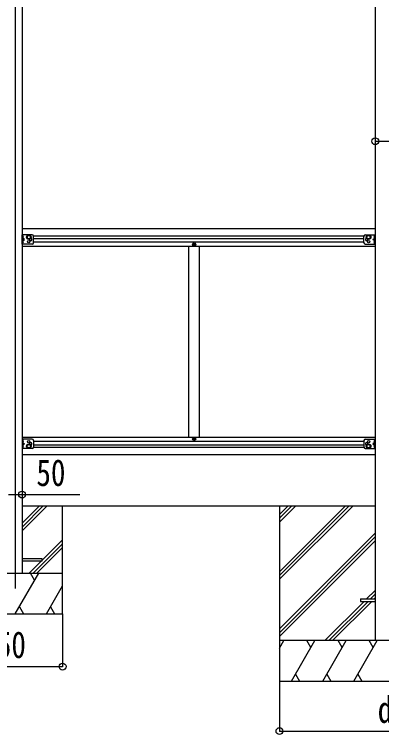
# Model space of a CAD drawing. Units: millimetres, scale not verified. Extents: x -12615 to 12615, y -8910 to 8910.
# Drawn here: x -4973 to -3614, y -5839 to -3167 of the extents above; entities that cross this region are included whole.
import ezdxf
from ezdxf.enums import TextEntityAlignment as Align

# ---------------------------------------------------------------- set-up
doc = ezdxf.new("R2010")
doc.units = ezdxf.units.MM
doc.header["$LTSCALE"] = 40
for name, color, linetype in [('0-3_YKK_12', 2, 'Continuous'), ('0-4_YKK_13', 4, 'Continuous'), ('0-5_YKK_A1', 4, 'Continuous'), ('0-6_YKK_D', 6, 'Continuous')]:
    doc.layers.add(name, color=color, linetype=linetype)
doc.styles.add('ＭＳ ゴシック', font='')
doc.styles.get('ＭＳ ゴシック').set_extended_font_data('MS Gothic')

msp = doc.modelspace()

# ---------------------------------------------------------------- linework, layer by layer
at = {"layer": '0-3_YKK_12'}
msp.add_line((-4970.2, -2870.17), (-4970.2, -5297.03), dxfattribs=at)
at = {"layer": '0-4_YKK_13'}
for p, q in [((-4945.2, -4019.66), (-4945.2, -3984.66)), ((-4908.2, -3984.66), (-4945.2, -3984.66)), ((-4942.67, -3992.02), (-4943.28, -3993.16)), ((-4942.67, -3994.31), (-4943.28, -3993.16)), ((-4942.7, -4019.66), (-4942.7, -3984.66)), ((-4942.7, -3988.46), (-4942.41, -3988.46)), ((-4942.7, -3988.46), (-4942.7, -3997.86)), ((-4942.41, -3997.86), (-4942.7, -3997.86)), ((-4942.7, -4002.16), (-4935.7, -4002.16)), ((-4942.41, -4006.46), (-4942.7, -4006.46)), ((-4942.7, -4015.86), (-4942.7, -4006.46)), ((-4940.59, -3991.01), (-4942.61, -3992.02)), ((-4940.59, -3995.31), (-4942.61, -3994.31)), ((-4942.41, -3988.46), (-4942.41, -3997.86)), ((-4942.41, -4015.86), (-4942.41, -4006.46)), ((-4903.2, -4014.66), (-4903.2, -3989.66)), ((-3678.9, -4014.66), (-3678.9, -3989.66)), ((-3673.9, -3984.66), (-3636.9, -3984.66)), ((-3639.4, -4002.16), (-3646.4, -4002.16)), ((-3641.51, -3991.01), (-3639.49, -3992.02)), ((-3641.51, -3995.31), (-3639.49, -3994.31)), ((-3639.4, -3988.46), (-3639.69, -3988.46)), ((-3639.69, -3988.46), (-3639.69, -3997.86)), ((-3639.69, -3997.86), (-3639.4, -3997.86)), ((-3639.69, -4006.46), (-3639.4, -4006.46)), ((-3639.69, -4015.86), (-3639.69, -4006.46)), ((-3639.42, -3992.02), (-3638.81, -3993.16)), ((-3639.42, -3994.31), (-3638.81, -3993.16)), ((-3639.4, -4019.66), (-3639.4, -3984.66)), ((-3639.4, -3988.46), (-3639.4, -3997.86)), ((-3639.4, -4015.86), (-3639.4, -4006.46)), ((-3636.9, -4019.66), (-3636.9, -3984.66)), ((-4908.2, -4019.66), (-4945.2, -4019.66)), ((-4942.67, -4010.02), (-4943.28, -4011.16)), ((-4942.67, -4012.31), (-4943.28, -4011.16)), ((-4942.7, -4015.86), (-4942.41, -4015.86)), ((-4940.59, -4009.01), (-4942.61, -4010.02)), ((-4940.59, -4013.31), (-4942.61, -4012.31)), ((-4306.2, -4021.16), (-4305.2, -4021.16)), ((-3673.9, -4019.66), (-3636.9, -4019.66)), ((-3641.51, -4009.01), (-3639.49, -4010.02)), ((-3641.51, -4013.31), (-3639.49, -4012.31)), ((-3639.4, -4015.86), (-3639.69, -4015.86)), ((-3639.42, -4010.02), (-3638.81, -4011.16)), ((-3639.42, -4012.31), (-3638.81, -4011.16)), ((-4945.2, -4742.66), (-4945.2, -4777.66)), ((-4908.2, -4742.66), (-4945.2, -4742.66)), ((-4942.67, -4750.02), (-4943.28, -4751.16)), ((-4942.67, -4752.31), (-4943.28, -4751.16)), ((-4942.7, -4742.66), (-4942.7, -4777.66)), ((-4942.7, -4746.46), (-4942.41, -4746.46)), ((-4942.7, -4746.46), (-4942.7, -4755.86)), ((-4940.59, -4749.01), (-4942.61, -4750.02)), ((-4940.59, -4753.31), (-4942.61, -4752.31)), ((-4942.41, -4746.46), (-4942.41, -4755.86)), ((-4903.2, -4747.66), (-4903.2, -4772.66)), ((-4306.2, -4741.16), (-4305.2, -4741.16)), ((-3678.9, -4747.66), (-3678.9, -4772.66)), ((-3673.9, -4742.66), (-3636.9, -4742.66)), ((-3641.51, -4749.01), (-3639.49, -4750.02)), ((-3641.51, -4753.31), (-3639.49, -4752.31)), ((-3639.4, -4746.46), (-3639.69, -4746.46)), ((-3639.69, -4746.46), (-3639.69, -4755.86)), ((-3639.42, -4750.02), (-3638.81, -4751.16)), ((-3639.42, -4752.31), (-3638.81, -4751.16)), ((-3639.4, -4742.66), (-3639.4, -4777.66)), ((-3639.4, -4746.46), (-3639.4, -4755.86)), ((-3636.9, -4742.66), (-3636.9, -4777.66)), ((-4908.2, -4777.66), (-4945.2, -4777.66)), ((-4942.67, -4768.02), (-4943.28, -4769.16)), ((-4942.67, -4770.31), (-4943.28, -4769.16)), ((-4942.41, -4755.86), (-4942.7, -4755.86)), ((-4942.7, -4760.16), (-4935.7, -4760.16)), ((-4942.41, -4764.46), (-4942.7, -4764.46)), ((-4942.7, -4773.86), (-4942.7, -4764.46)), ((-4942.7, -4773.86), (-4942.41, -4773.86)), ((-4940.59, -4767.01), (-4942.61, -4768.02)), ((-4940.59, -4771.31), (-4942.61, -4770.31)), ((-4942.41, -4773.86), (-4942.41, -4764.46)), ((-3673.9, -4777.66), (-3636.9, -4777.66)), ((-3639.4, -4760.16), (-3646.4, -4760.16)), ((-3641.51, -4767.01), (-3639.49, -4768.02)), ((-3641.51, -4771.31), (-3639.49, -4770.31)), ((-3639.69, -4755.86), (-3639.4, -4755.86)), ((-3639.69, -4764.46), (-3639.4, -4764.46)), ((-3639.69, -4773.86), (-3639.69, -4764.46)), ((-3639.4, -4773.86), (-3639.69, -4773.86)), ((-3639.42, -4768.02), (-3638.81, -4769.16)), ((-3639.42, -4770.31), (-3638.81, -4769.16)), ((-3639.4, -4773.86), (-3639.4, -4764.46)), ((-4945.2, -5194.16), (-4870.2, -5194.16)), ((-3691.7, -5335.66), (-3691.7, -5344.66)), ((-3691.7, -5335.66), (-3636.9, -5335.66)), ((-3691.7, -5344.66), (-3636.9, -5344.66))]:
    msp.add_line(p, q, dxfattribs=at)
for points in [[(-4942.1, -4006.74), (-4935.7, -4002.16), (-4942.1, -3997.59)], [(-3640, -4006.74), (-3646.4, -4002.16), (-3640, -3997.59)], [(-4309.2, -4020.16), (-4310.2, -4020.16), (-4310.2, -4021.16), (-4309.2, -4021.16)], [(-4307.2, -4019.16), (-4307.2, -4018.16), (-4308.2, -4018.16), (-4308.2, -4019.16)], [(-4308.2, -4022.16), (-4308.2, -4023.16), (-4307.2, -4023.16), (-4307.2, -4022.16)], [(-4305.2, -4021.16), (-4305.2, -4020.16), (-4306.2, -4020.16)], [(-4309.2, -4742.16), (-4310.2, -4742.16), (-4310.2, -4741.16), (-4309.2, -4741.16)], [(-4308.2, -4740.16), (-4308.2, -4739.16), (-4307.2, -4739.16), (-4307.2, -4740.16)], [(-4307.2, -4743.16), (-4307.2, -4744.16), (-4308.2, -4744.16), (-4308.2, -4743.16)], [(-4305.2, -4741.16), (-4305.2, -4742.16), (-4306.2, -4742.16)], [(-4942.1, -4755.59), (-4935.7, -4760.16), (-4942.1, -4764.74)], [(-3640, -4755.59), (-3646.4, -4760.16), (-3640, -4764.74)], [(-4870.2, -5194.16), (-4870.2, -5186.16), (-4945.2, -5186.16)]]:
    msp.add_lwpolyline(points, dxfattribs=at)
for points in [[(-4920.2, -3986.16), (-4926.7, -3989.91), (-4926.7, -3997.41), (-4920.2, -4001.17), (-4913.7, -3997.41), (-4913.7, -3989.91)], [(-3661.9, -3986.16), (-3655.4, -3989.91), (-3655.4, -3997.41), (-3661.9, -4001.17), (-3668.4, -3997.41), (-3668.4, -3989.91)], [(-4920.2, -4776.17), (-4926.7, -4772.42), (-4926.7, -4764.91), (-4920.2, -4761.16), (-4913.7, -4764.91), (-4913.7, -4772.42)], [(-3661.9, -4776.17), (-3655.4, -4772.42), (-3655.4, -4764.91), (-3661.9, -4761.16), (-3668.4, -4764.91), (-3668.4, -4772.42)]]:
    msp.add_lwpolyline(points, close=True, dxfattribs=at)
for centre, radius in [((-4920.2, -3993.66), 8.5), ((-4920.2, -3993.66), 7.5), ((-4920.2, -3993.66), 6.5), ((-4920.2, -4010.66), 4.25), ((-3661.9, -3993.66), 8.5), ((-3661.9, -3993.66), 7.5), ((-3661.9, -3993.66), 6.5), ((-3661.9, -4010.66), 4.25), ((-4307.7, -4020.66), 5.9), ((-4920.2, -4751.66), 4.25), ((-4307.7, -4741.66), 5.9), ((-3661.9, -4751.66), 4.25), ((-4920.2, -4768.66), 8.5), ((-4920.2, -4768.66), 7.5), ((-4920.2, -4768.66), 6.5), ((-3661.9, -4768.66), 8.5), ((-3661.9, -4768.66), 7.5), ((-3661.9, -4768.66), 6.5)]:
    msp.add_circle(centre, radius, dxfattribs=at)
for centre, radius, start, end in [((-4946.3, -3993.16), 6.1, 309.60193, 50.39807), ((-4946.3, -4011.16), 6.1, 309.60193, 50.39807), ((-4913.2, -4002.16), 4.25, 173.70569, 85.23923), ((-4908.2, -3989.66), 5, 0, 90), ((-3673.9, -3989.66), 5, 90, 180), ((-3668.9, -4002.16), 4.25, 94.76077, 6.29431), ((-3635.8, -3993.16), 6.1, 129.60193, 230.39807), ((-3635.8, -4011.16), 6.1, 129.60193, 230.39807), ((-4908.2, -4014.66), 5, 270, 0), ((-4309.2, -4019.16), 1, 270, 0), ((-4309.2, -4022.16), 1, 0, 90), ((-4306.2, -4019.16), 1, 180, 270), ((-4306.2, -4022.16), 1, 90, 180), ((-3673.9, -4014.66), 5, 180, 270), ((-4946.3, -4751.16), 6.1, 309.60193, 50.39807), ((-4908.2, -4747.66), 5, 0, 90), ((-4309.2, -4740.16), 1, 270, 0), ((-4309.2, -4743.16), 1, 0, 90), ((-4306.2, -4740.16), 1, 180, 270), ((-4306.2, -4743.16), 1, 90, 180), ((-3673.9, -4747.66), 5, 90, 180), ((-3635.8, -4751.16), 6.1, 129.60193, 230.39807), ((-4946.3, -4769.16), 6.1, 309.60193, 50.39807), ((-4913.2, -4760.16), 4.25, 274.76077, 186.29431), ((-4908.2, -4772.66), 5, 270, 0), ((-3673.9, -4772.66), 5, 180, 270), ((-3668.9, -4760.16), 4.25, 353.70569, 265.23923), ((-3635.8, -4769.16), 6.1, 129.60193, 230.39807)]:
    msp.add_arc(centre, radius, start, end, dxfattribs=at)
at = {"layer": '0-5_YKK_A1'}
for p, q in [((-4945.2, -2877.16), (-4945.2, -5240.16)), ((-3636.9, -2861.16), (-3636.9, -5490.16)), ((-3636.9, -3963.16), (-4945.2, -3963.16)), ((-4903.22, -3989.16), (-3678.87, -3989.16)), ((-4903.2, -3998.16), (-3678.9, -3998.16)), ((-4945.2, -4027.16), (-3636.9, -4027.16)), ((-3678.9, -4011.66), (-4903.2, -4011.66)), ((-4327.7, -4735.16), (-4327.7, -4027.16)), ((-4287.7, -4735.16), (-4287.7, -4027.16)), ((-4945.2, -4735.16), (-3636.9, -4735.16)), ((-4903.2, -4750.66), (-3678.9, -4750.66)), ((-4903.22, -4773.16), (-3678.87, -4773.16)), ((-4903.2, -4764.16), (-3678.9, -4764.16)), ((-4945.2, -4799.16), (-3636.9, -4799.16)), ((-4945.2, -4990.16), (-3636.9, -4990.16)), ((-4945.2, -5082.93), (-4852.43, -4990.16)), ((-4945.2, -5068.78), (-4866.58, -4990.16)), ((-4945.2, -5054.64), (-4880.72, -4990.16)), ((-4795.2, -5390.16), (-4795.2, -4990.16)), ((-3991.9, -4990.16), (-3991.9, -5640.16)), ((-3991.9, -5234.34), (-3747.72, -4990.16)), ((-3991.9, -5248.48), (-3733.58, -4990.16)), ((-3991.9, -5262.62), (-3719.44, -4990.16)), ((-3991.9, -5050.49), (-3931.57, -4990.16)), ((-3991.9, -5036.35), (-3945.71, -4990.16)), ((-3991.9, -5022.21), (-3959.85, -4990.16)), ((-3991.9, -5446.47), (-3636.9, -5091.47)), ((-4870.2, -5191.77), (-4795.2, -5116.77)), ((-3991.9, -5460.61), (-3636.9, -5105.61)), ((-3991.9, -5474.76), (-3636.9, -5119.76)), ((-4904.45, -5240.16), (-4795.2, -5130.92)), ((-4890.3, -5240.16), (-4795.2, -5145.06)), ((-4918.59, -5240.16), (-4872.59, -5194.16)), ((-5145.2, -5240.16), (-4795.2, -5240.16)), ((-4970.2, -5390.16), (-4883.59, -5240.16)), ((-4898.59, -5266.14), (-4913.6, -5240.16)), ((-4854.73, -5390.16), (-4795.2, -5287.06)), ((-3668.96, -5335.66), (-3636.9, -5303.6)), ((-3654.82, -5335.66), (-3636.9, -5317.75)), ((-3640.67, -5335.66), (-3636.9, -5331.89)), ((-4955.2, -5364.18), (-4940.2, -5390.16)), ((-4839.73, -5364.18), (-4824.73, -5390.16)), ((-3823.46, -5490.16), (-3677.96, -5344.66)), ((-3809.32, -5490.16), (-3663.82, -5344.66)), ((-3795.17, -5490.16), (-3649.67, -5344.66)), ((-5145.2, -5390.16), (-4795.2, -5390.16)), ((-3191.9, -5490.16), (-3991.9, -5490.16)), ((-3991.9, -5517.66), (-3976.02, -5490.16)), ((-3947.15, -5640.16), (-3860.55, -5490.16)), ((-3875.55, -5516.14), (-3890.55, -5490.16)), ((-3831.68, -5640.16), (-3745.08, -5490.16)), ((-3760.08, -5516.14), (-3775.08, -5490.16)), ((-3716.21, -5640.16), (-3629.61, -5490.16)), ((-3644.61, -5516.14), (-3659.61, -5490.16)), ((-3932.15, -5614.18), (-3917.16, -5640.16)), ((-3816.68, -5614.18), (-3801.69, -5640.16)), ((-3701.21, -5614.18), (-3686.21, -5640.16)), ((-3991.9, -5640.16), (-3191.9, -5640.16))]:
    msp.add_line(p, q, dxfattribs=at)
at = {"layer": '0-6_YKK_D'}
for p, q in [((-4945.2, -4896.92), (-4945.2, -4949.24)), ((-4795.2, -5391.16), (-4795.2, -5587.43)), ((-5145.2, -5586.43), (-4795.2, -5586.43)), ((-3991.9, -5640.16), (-3991.9, -5826.87)), ((-3991.9, -5825.87), (-3191.9, -5825.87))]:
    msp.add_line(p, q, dxfattribs=at)
for points in [[(-3636.9, -3637.64), (-3546.5, -3637.64), (-3283.5, -3637.64)], [(-4995.2, -4948.24), (-4945.2, -4948.24), (-4731.8, -4948.24)]]:
    msp.add_lwpolyline(points, dxfattribs=at)
for centre in [(-3636.9, -3637.64), (-4945.2, -4948.24), (-4795.2, -5586.43), (-3991.9, -5825.87)]:
    msp.add_circle(centre, 12.75, dxfattribs=at)

# ---------------------------------------------------------------- texts
at = {"layer": '0-6_YKK_D', "style": 'ＭＳ ゴシック', "width": 0.8}
for s, p in [('50', (-4892.2, -4946.24)), ('350', (-5092.6, -5584.43)), ('d', (-3627.9, -5824.57))]:
    msp.add_text(s, height=98.97, dxfattribs=at).set_placement(p, align=Align.BOTTOM_LEFT)

doc.saveas('drawing.dxf')
